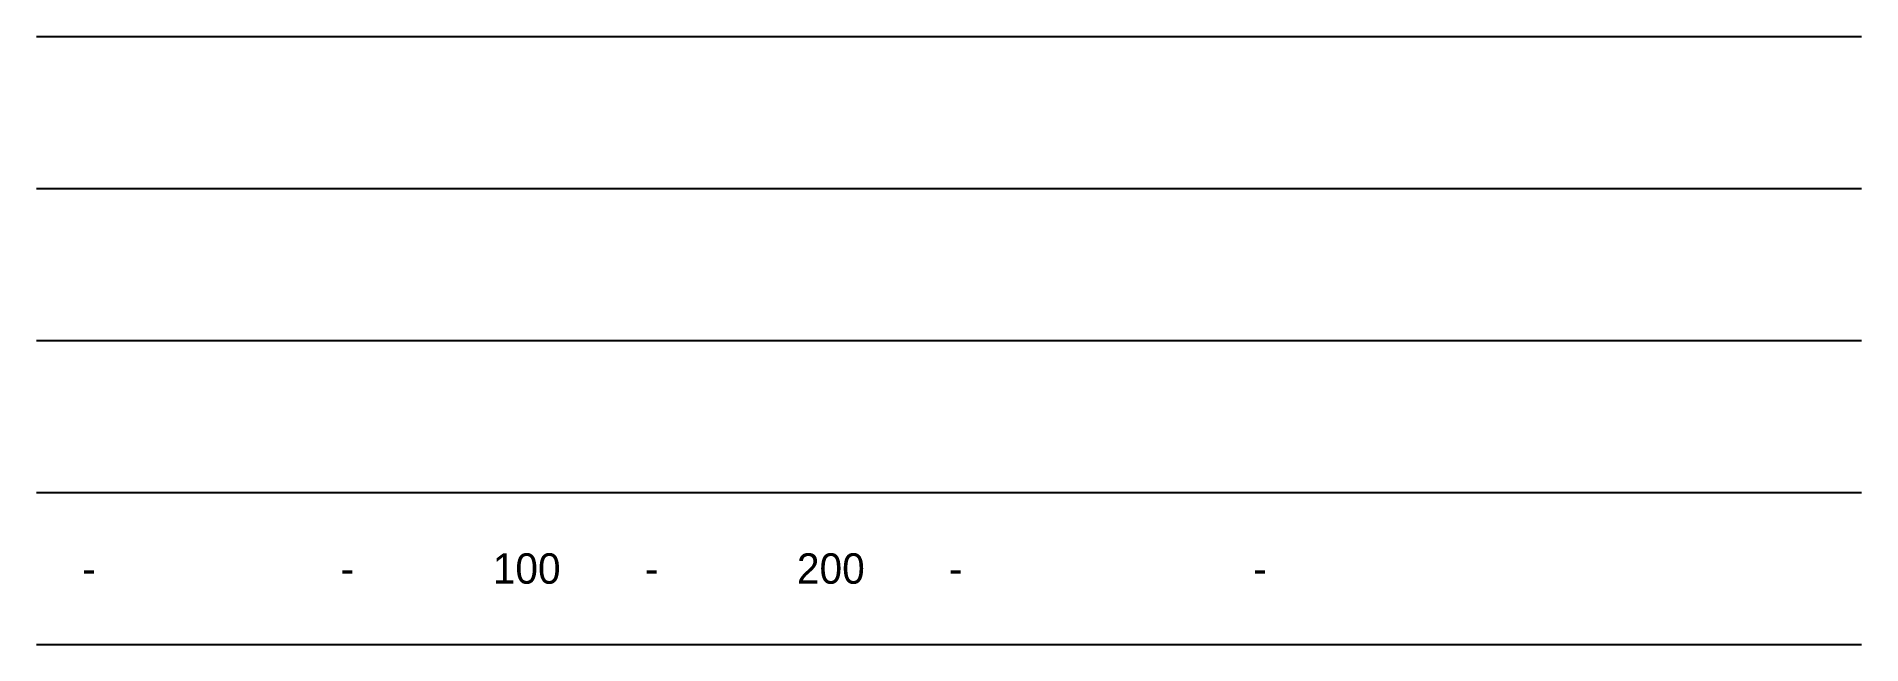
# Model space of a CAD drawing. Header units: metres. Extents: x 0 to 12, y 0 to 4.
import ezdxf

# ---------------------------------------------------------------- set-up
doc = ezdxf.new("R2010")
doc.units = ezdxf.units.M

msp = doc.modelspace()

# ---------------------------------------------------------------- linework, layer by layer
for p, q in [((0, 4), (12, 4)), ((0, 3), (12, 3)), ((0, 2), (12, 2)), ((0, 1), (12, 1)), ((0, 0), (12, 0))]:
    msp.add_line(p, q)

# ---------------------------------------------------------------- texts
for s, p in [('100', (3, 0.4)), ('200', (5, 0.4)), ('-', (0.3, 0.4)), ('-', (2, 0.4)), ('-', (4, 0.4)), ('-', (6, 0.4)), ('-', (8, 0.4))]:
    msp.add_text(s, height=0.2).set_placement(p)

doc.saveas('drawing.dxf')
